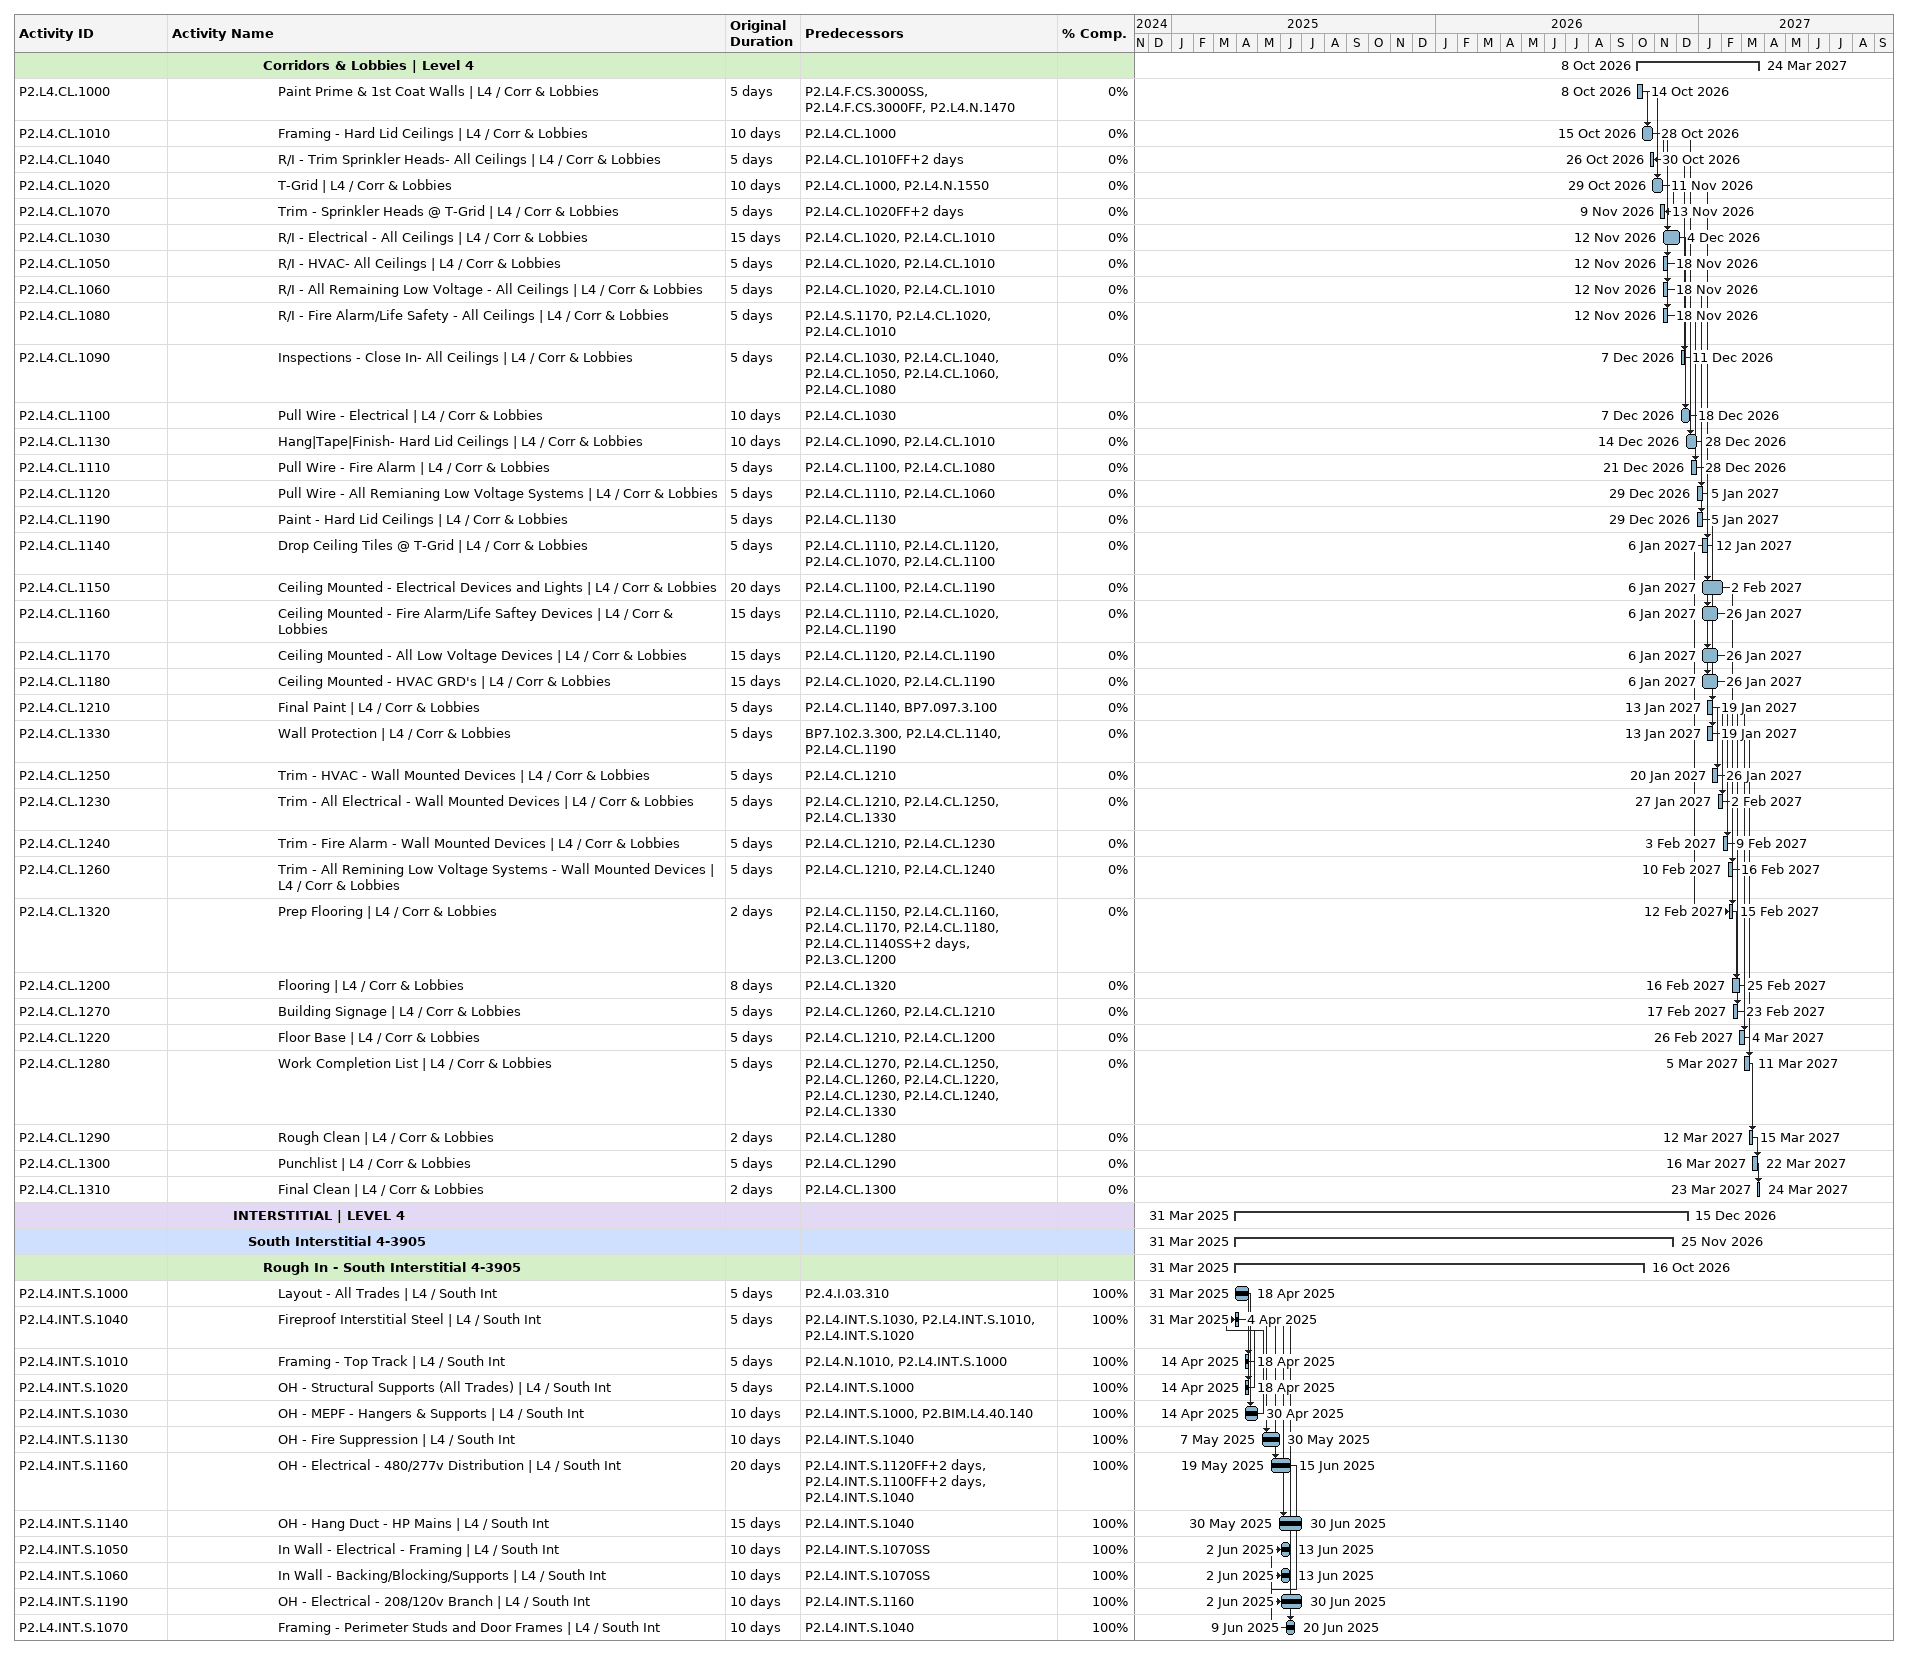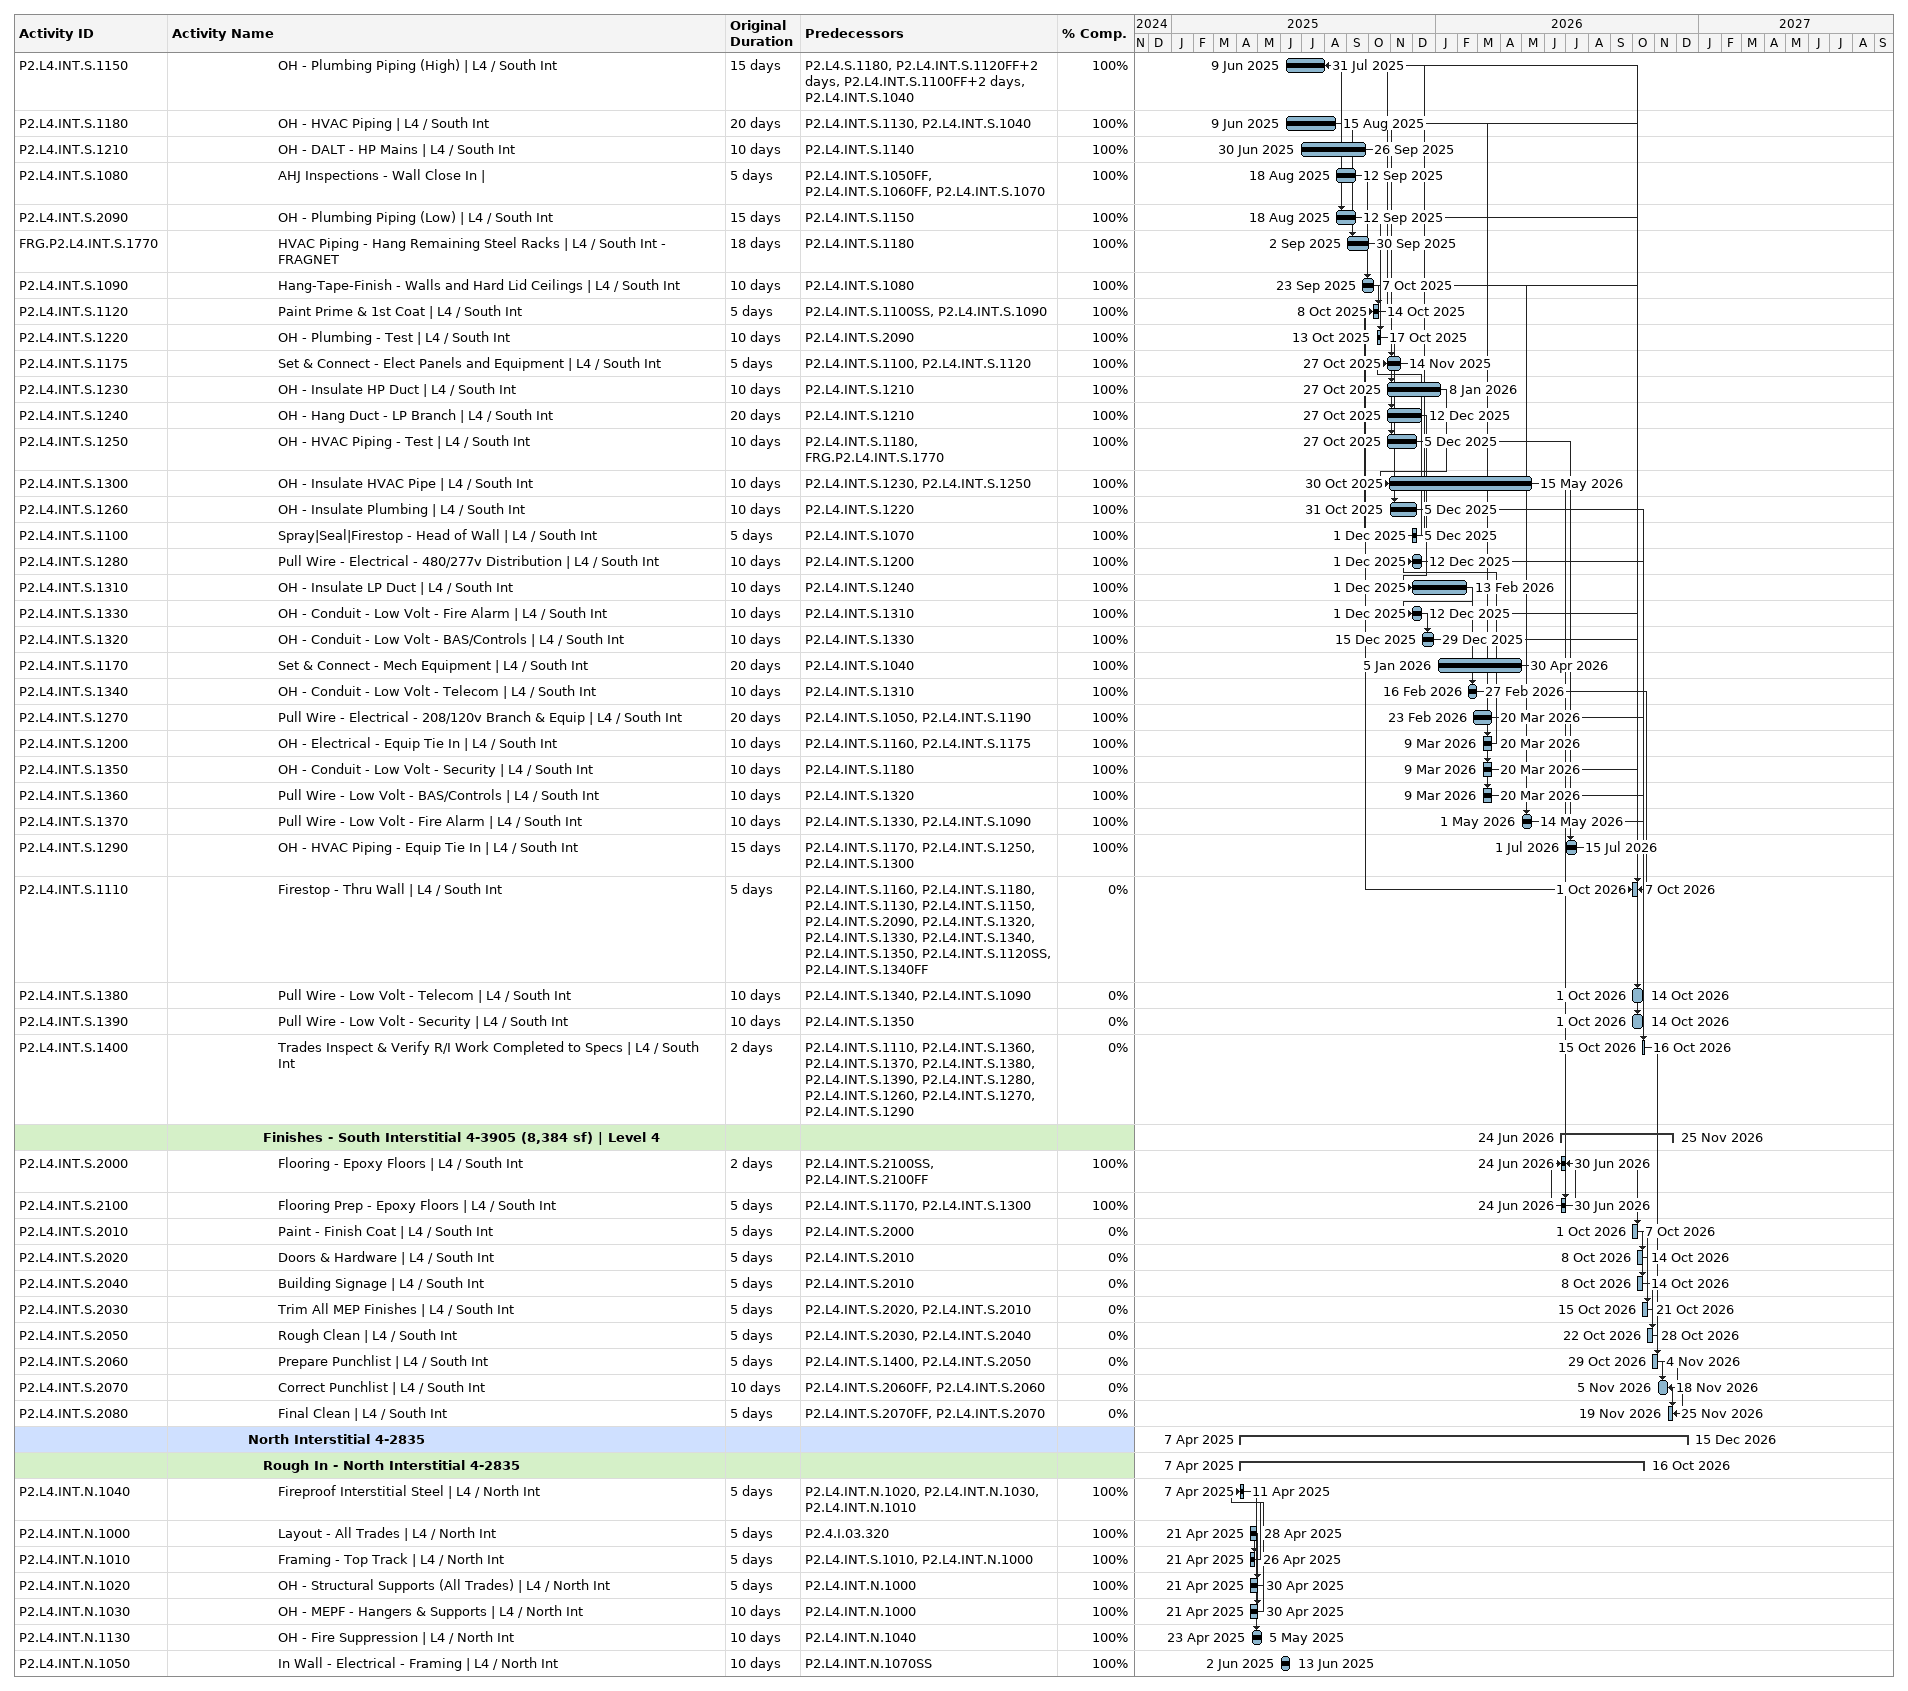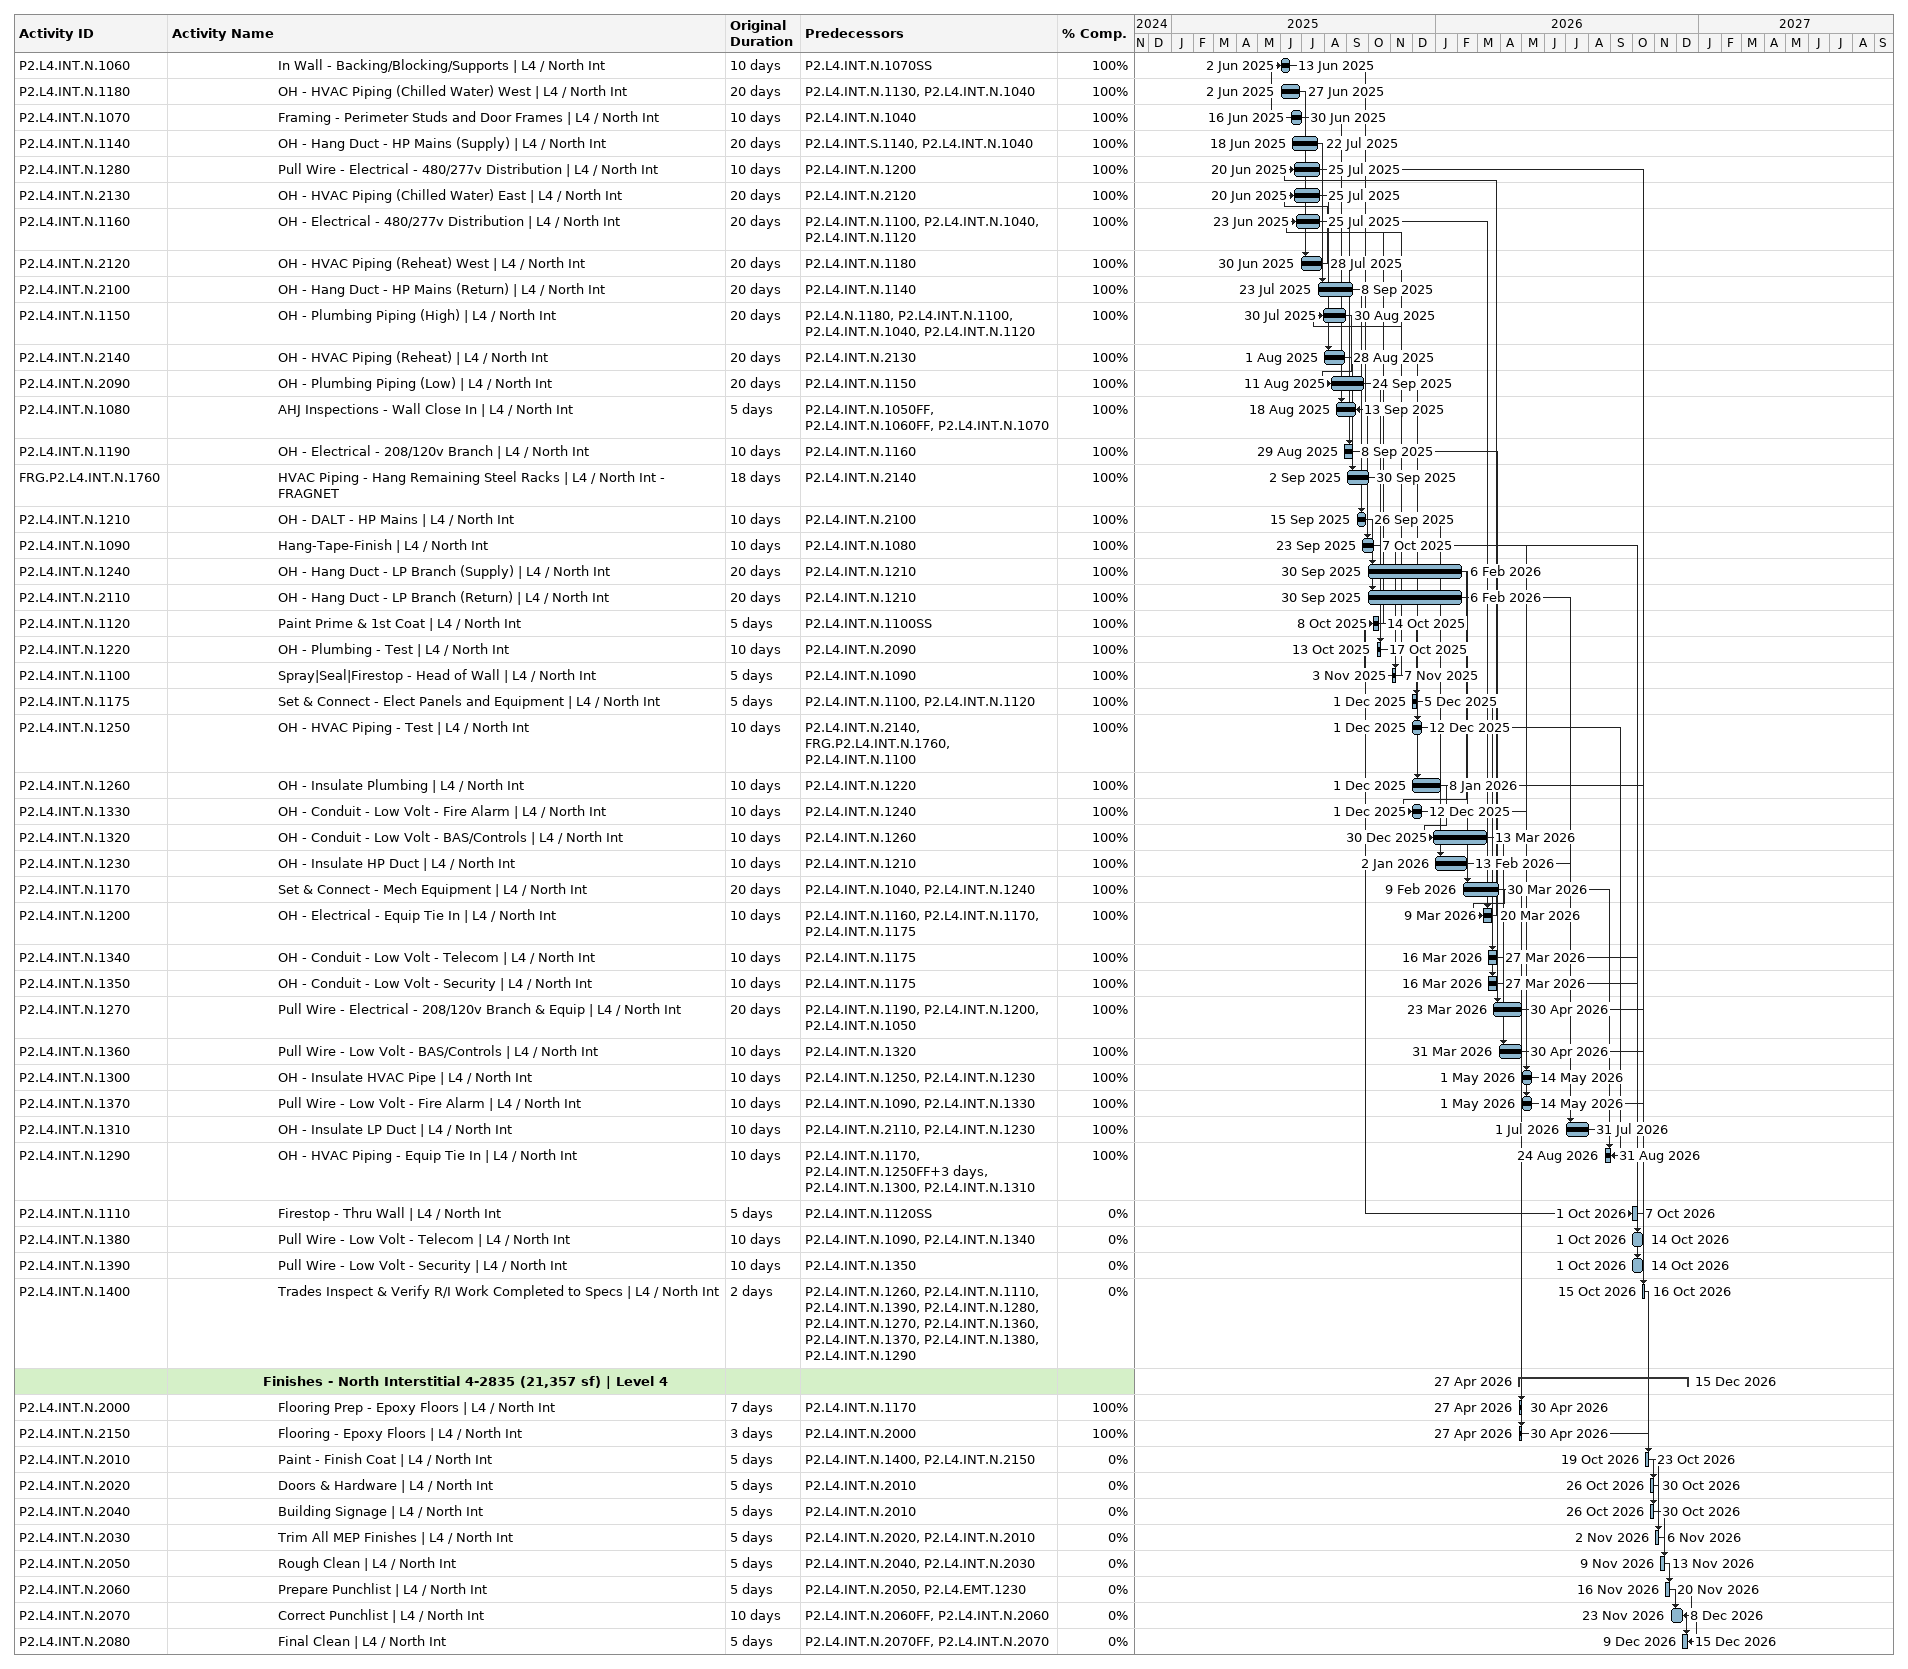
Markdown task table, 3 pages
| ID | Level | Task | Original duration | Start | Finish | Predecessors | % complete |
|---|---|---|---|---|---|---|---|
|  | 7 | **Corridors & Lobbies \| Level 4** |  | 2026-10-08 | 2027-03-24 |  |  |
| P2.L4.CL.1000 | 8 | Paint Prime & 1st Coat Walls \| L4 / Corr & Lobbies | 5d | 2026-10-08 | 2026-10-14 | P2.L4.F.CS.3000SS, P2.L4.F.CS.3000FF, P2.L4.N.1470 | 0 |
| P2.L4.CL.1010 | 8 | Framing - Hard Lid Ceilings \| L4 / Corr & Lobbies | 10d | 2026-10-15 | 2026-10-28 | P2.L4.CL.1000 | 0 |
| P2.L4.CL.1040 | 8 | R/I - Trim Sprinkler Heads- All Ceilings \| L4 / Corr & Lobbies | 5d | 2026-10-26 | 2026-10-30 | P2.L4.CL.1010FF+2d | 0 |
| P2.L4.CL.1020 | 8 | T-Grid \| L4 / Corr & Lobbies | 10d | 2026-10-29 | 2026-11-11 | P2.L4.CL.1000, P2.L4.N.1550 | 0 |
| P2.L4.CL.1070 | 8 | Trim - Sprinkler Heads @ T-Grid \| L4 / Corr & Lobbies | 5d | 2026-11-09 | 2026-11-13 | P2.L4.CL.1020FF+2d | 0 |
| P2.L4.CL.1030 | 8 | R/I - Electrical - All Ceilings \| L4 / Corr & Lobbies | 15d | 2026-11-12 | 2026-12-04 | P2.L4.CL.1020, P2.L4.CL.1010 | 0 |
| P2.L4.CL.1050 | 8 | R/I - HVAC- All Ceilings \| L4 / Corr & Lobbies | 5d | 2026-11-12 | 2026-11-18 | P2.L4.CL.1020, P2.L4.CL.1010 | 0 |
| P2.L4.CL.1060 | 8 | R/I - All Remaining Low Voltage - All Ceilings \| L4 / Corr & Lobbies | 5d | 2026-11-12 | 2026-11-18 | P2.L4.CL.1020, P2.L4.CL.1010 | 0 |
| P2.L4.CL.1080 | 8 | R/I - Fire Alarm/Life Safety - All Ceilings \| L4 / Corr & Lobbies | 5d | 2026-11-12 | 2026-11-18 | P2.L4.S.1170, P2.L4.CL.1020, P2.L4.CL.1010 | 0 |
| P2.L4.CL.1090 | 8 | Inspections - Close In- All Ceilings \| L4 / Corr & Lobbies | 5d | 2026-12-07 | 2026-12-11 | P2.L4.CL.1030, P2.L4.CL.1040, P2.L4.CL.1050, P2.L4.CL.1060, P2.L4.CL.1080 | 0 |
| P2.L4.CL.1100 | 8 | Pull Wire - Electrical \| L4 / Corr & Lobbies | 10d | 2026-12-07 | 2026-12-18 | P2.L4.CL.1030 | 0 |
| P2.L4.CL.1130 | 8 | Hang\|Tape\|Finish- Hard Lid Ceilings \| L4 / Corr & Lobbies | 10d | 2026-12-14 | 2026-12-28 | P2.L4.CL.1090, P2.L4.CL.1010 | 0 |
| P2.L4.CL.1110 | 8 | Pull Wire - Fire Alarm \| L4 / Corr & Lobbies | 5d | 2026-12-21 | 2026-12-28 | P2.L4.CL.1100, P2.L4.CL.1080 | 0 |
| P2.L4.CL.1120 | 8 | Pull Wire - All Remianing Low Voltage Systems \| L4 / Corr & Lobbies | 5d | 2026-12-29 | 2027-01-05 | P2.L4.CL.1110, P2.L4.CL.1060 | 0 |
| P2.L4.CL.1190 | 8 | Paint - Hard Lid Ceilings \| L4 / Corr & Lobbies | 5d | 2026-12-29 | 2027-01-05 | P2.L4.CL.1130 | 0 |
| P2.L4.CL.1140 | 8 | Drop Ceiling Tiles @ T-Grid \| L4 / Corr & Lobbies | 5d | 2027-01-06 | 2027-01-12 | P2.L4.CL.1110, P2.L4.CL.1120, P2.L4.CL.1070, P2.L4.CL.1100 | 0 |
| P2.L4.CL.1150 | 8 | Ceiling Mounted - Electrical Devices and Lights \| L4 / Corr & Lobbies | 20d | 2027-01-06 | 2027-02-02 | P2.L4.CL.1100, P2.L4.CL.1190 | 0 |
| P2.L4.CL.1160 | 8 | Ceiling Mounted - Fire Alarm/Life Saftey Devices \| L4 / Corr & Lobbies | 15d | 2027-01-06 | 2027-01-26 | P2.L4.CL.1110, P2.L4.CL.1020, P2.L4.CL.1190 | 0 |
| P2.L4.CL.1170 | 8 | Ceiling Mounted - All Low Voltage Devices \| L4 / Corr & Lobbies | 15d | 2027-01-06 | 2027-01-26 | P2.L4.CL.1120, P2.L4.CL.1190 | 0 |
| P2.L4.CL.1180 | 8 | Ceiling Mounted - HVAC GRD's \| L4 / Corr & Lobbies | 15d | 2027-01-06 | 2027-01-26 | P2.L4.CL.1020, P2.L4.CL.1190 | 0 |
| P2.L4.CL.1210 | 8 | Final Paint \| L4 / Corr & Lobbies | 5d | 2027-01-13 | 2027-01-19 | P2.L4.CL.1140, BP7.097.3.100 | 0 |
| P2.L4.CL.1330 | 8 | Wall Protection \| L4 / Corr & Lobbies | 5d | 2027-01-13 | 2027-01-19 | BP7.102.3.300, P2.L4.CL.1140, P2.L4.CL.1190 | 0 |
| P2.L4.CL.1250 | 8 | Trim - HVAC - Wall Mounted Devices \| L4 / Corr & Lobbies | 5d | 2027-01-20 | 2027-01-26 | P2.L4.CL.1210 | 0 |
| P2.L4.CL.1230 | 8 | Trim - All Electrical - Wall Mounted Devices \| L4 / Corr & Lobbies | 5d | 2027-01-27 | 2027-02-02 | P2.L4.CL.1210, P2.L4.CL.1250, P2.L4.CL.1330 | 0 |
| P2.L4.CL.1240 | 8 | Trim - Fire Alarm - Wall Mounted Devices \| L4 / Corr & Lobbies | 5d | 2027-02-03 | 2027-02-09 | P2.L4.CL.1210, P2.L4.CL.1230 | 0 |
| P2.L4.CL.1260 | 8 | Trim - All Remining Low Voltage Systems - Wall Mounted Devices \| L4 / Corr & Lobbies | 5d | 2027-02-10 | 2027-02-16 | P2.L4.CL.1210, P2.L4.CL.1240 | 0 |
| P2.L4.CL.1320 | 8 | Prep Flooring \| L4 / Corr & Lobbies | 2d | 2027-02-12 | 2027-02-15 | P2.L4.CL.1150, P2.L4.CL.1160, P2.L4.CL.1170, P2.L4.CL.1180, P2.L4.CL.1140SS+2d, P2.L3.CL.1200 | 0 |
| P2.L4.CL.1200 | 8 | Flooring \| L4 / Corr & Lobbies | 8d | 2027-02-16 | 2027-02-25 | P2.L4.CL.1320 | 0 |
| P2.L4.CL.1270 | 8 | Building Signage \| L4 / Corr & Lobbies | 5d | 2027-02-17 | 2027-02-23 | P2.L4.CL.1260, P2.L4.CL.1210 | 0 |
| P2.L4.CL.1220 | 8 | Floor Base \| L4 / Corr & Lobbies | 5d | 2027-02-26 | 2027-03-04 | P2.L4.CL.1210, P2.L4.CL.1200 | 0 |
| P2.L4.CL.1280 | 8 | Work Completion List \| L4 / Corr & Lobbies | 5d | 2027-03-05 | 2027-03-11 | P2.L4.CL.1270, P2.L4.CL.1250, P2.L4.CL.1260, P2.L4.CL.1220, P2.L4.CL.1230, P2.L4.CL.1240, P2.L4.CL.1330 | 0 |
| P2.L4.CL.1290 | 8 | Rough Clean \| L4 / Corr & Lobbies | 2d | 2027-03-12 | 2027-03-15 | P2.L4.CL.1280 | 0 |
| P2.L4.CL.1300 | 8 | Punchlist \| L4 / Corr & Lobbies | 5d | 2027-03-16 | 2027-03-22 | P2.L4.CL.1290 | 0 |
| P2.L4.CL.1310 | 8 | Final Clean \| L4 / Corr & Lobbies | 2d | 2027-03-23 | 2027-03-24 | P2.L4.CL.1300 | 0 |
|  | 5 | **INTERSTITIAL \| LEVEL 4** |  | 2025-03-31 | 2026-12-15 |  |  |
|  | 6 | **South Interstitial 4-3905** |  | 2025-03-31 | 2026-11-25 |  |  |
|  | 7 | **Rough In - South Interstitial 4-3905** |  | 2025-03-31 | 2026-10-16 |  |  |
| P2.L4.INT.S.1000 | 8 | Layout - All Trades \| L4 / South Int | 5d | 2025-03-31 | 2025-04-18 | P2.4.I.03.310 | 100 |
| P2.L4.INT.S.1040 | 8 | Fireproof Interstitial Steel \| L4 / South Int | 5d | 2025-03-31 | 2025-04-04 | P2.L4.INT.S.1030, P2.L4.INT.S.1010, P2.L4.INT.S.1020 | 100 |
| P2.L4.INT.S.1010 | 8 | Framing - Top Track \| L4 / South Int | 5d | 2025-04-14 | 2025-04-18 | P2.L4.N.1010, P2.L4.INT.S.1000 | 100 |
| P2.L4.INT.S.1020 | 8 | OH - Structural Supports (All Trades) \| L4 / South Int | 5d | 2025-04-14 | 2025-04-18 | P2.L4.INT.S.1000 | 100 |
| P2.L4.INT.S.1030 | 8 | OH - MEPF - Hangers & Supports \| L4 / South Int | 10d | 2025-04-14 | 2025-04-30 | P2.L4.INT.S.1000, P2.BIM.L4.40.140 | 100 |
| P2.L4.INT.S.1130 | 8 | OH - Fire Suppression \| L4 / South Int | 10d | 2025-05-07 | 2025-05-30 | P2.L4.INT.S.1040 | 100 |
| P2.L4.INT.S.1160 | 8 | OH - Electrical - 480/277v Distribution \| L4 / South Int | 20d | 2025-05-19 | 2025-06-15 | P2.L4.INT.S.1120FF+2d, P2.L4.INT.S.1100FF+2d, P2.L4.INT.S.1040 | 100 |
| P2.L4.INT.S.1140 | 8 | OH - Hang Duct - HP Mains \| L4 / South Int | 15d | 2025-05-30 | 2025-06-30 | P2.L4.INT.S.1040 | 100 |
| P2.L4.INT.S.1050 | 8 | In Wall - Electrical - Framing \| L4 / South Int | 10d | 2025-06-02 | 2025-06-13 | P2.L4.INT.S.1070SS | 100 |
| P2.L4.INT.S.1060 | 8 | In Wall - Backing/Blocking/Supports \| L4 / South Int | 10d | 2025-06-02 | 2025-06-13 | P2.L4.INT.S.1070SS | 100 |
| P2.L4.INT.S.1190 | 8 | OH - Electrical - 208/120v Branch \| L4 / South Int | 10d | 2025-06-02 | 2025-06-30 | P2.L4.INT.S.1160 | 100 |
| P2.L4.INT.S.1070 | 8 | Framing - Perimeter Studs and Door Frames \| L4 / South Int | 10d | 2025-06-09 | 2025-06-20 | P2.L4.INT.S.1040 | 100 |
| P2.L4.INT.S.1150 | 8 | OH - Plumbing Piping (High) \| L4 / South Int | 15d | 2025-06-09 | 2025-07-31 | P2.L4.S.1180, P2.L4.INT.S.1120FF+2d, P2.L4.INT.S.1100FF+2d, P2.L4.INT.S.1040 | 100 |
| P2.L4.INT.S.1180 | 8 | OH - HVAC Piping \| L4 / South Int | 20d | 2025-06-09 | 2025-08-15 | P2.L4.INT.S.1130, P2.L4.INT.S.1040 | 100 |
| P2.L4.INT.S.1210 | 8 | OH - DALT - HP Mains \| L4 / South Int | 10d | 2025-06-30 | 2025-09-26 | P2.L4.INT.S.1140 | 100 |
| P2.L4.INT.S.1080 | 8 | AHJ Inspections - Wall Close In \| | 5d | 2025-08-18 | 2025-09-12 | P2.L4.INT.S.1050FF, P2.L4.INT.S.1060FF, P2.L4.INT.S.1070 | 100 |
| P2.L4.INT.S.2090 | 8 | OH - Plumbing Piping (Low) \| L4 / South Int | 15d | 2025-08-18 | 2025-09-12 | P2.L4.INT.S.1150 | 100 |
| FRG.P2.L4.INT.S.1770 | 8 | HVAC Piping - Hang Remaining Steel Racks \| L4 / South Int - FRAGNET | 18d | 2025-09-02 | 2025-09-30 | P2.L4.INT.S.1180 | 100 |
| P2.L4.INT.S.1090 | 8 | Hang-Tape-Finish - Walls and Hard Lid Ceilings \| L4 / South Int | 10d | 2025-09-23 | 2025-10-07 | P2.L4.INT.S.1080 | 100 |
| P2.L4.INT.S.1120 | 8 | Paint Prime & 1st Coat \| L4 / South Int | 5d | 2025-10-08 | 2025-10-14 | P2.L4.INT.S.1100SS, P2.L4.INT.S.1090 | 100 |
| P2.L4.INT.S.1220 | 8 | OH - Plumbing - Test \| L4 / South Int | 10d | 2025-10-13 | 2025-10-17 | P2.L4.INT.S.2090 | 100 |
| P2.L4.INT.S.1175 | 8 | Set & Connect - Elect Panels and Equipment \| L4 / South Int | 5d | 2025-10-27 | 2025-11-14 | P2.L4.INT.S.1100, P2.L4.INT.S.1120 | 100 |
| P2.L4.INT.S.1230 | 8 | OH - Insulate HP Duct \| L4 / South Int | 10d | 2025-10-27 | 2026-01-08 | P2.L4.INT.S.1210 | 100 |
| P2.L4.INT.S.1240 | 8 | OH - Hang Duct - LP Branch \| L4 / South Int | 20d | 2025-10-27 | 2025-12-12 | P2.L4.INT.S.1210 | 100 |
| P2.L4.INT.S.1250 | 8 | OH - HVAC Piping - Test \| L4 / South Int | 10d | 2025-10-27 | 2025-12-05 | P2.L4.INT.S.1180, FRG.P2.L4.INT.S.1770 | 100 |
| P2.L4.INT.S.1300 | 8 | OH - Insulate HVAC Pipe \| L4 / South Int | 10d | 2025-10-30 | 2026-05-15 | P2.L4.INT.S.1230, P2.L4.INT.S.1250 | 100 |
| P2.L4.INT.S.1260 | 8 | OH - Insulate Plumbing \| L4 / South Int | 10d | 2025-10-31 | 2025-12-05 | P2.L4.INT.S.1220 | 100 |
| P2.L4.INT.S.1100 | 8 | Spray\|Seal\|Firestop - Head of Wall \| L4 / South Int | 5d | 2025-12-01 | 2025-12-05 | P2.L4.INT.S.1070 | 100 |
| P2.L4.INT.S.1280 | 8 | Pull Wire - Electrical - 480/277v Distribution \| L4 / South Int | 10d | 2025-12-01 | 2025-12-12 | P2.L4.INT.S.1200 | 100 |
| P2.L4.INT.S.1310 | 8 | OH - Insulate LP Duct \| L4 / South Int | 10d | 2025-12-01 | 2026-02-13 | P2.L4.INT.S.1240 | 100 |
| P2.L4.INT.S.1330 | 8 | OH - Conduit - Low Volt - Fire Alarm \| L4 / South Int | 10d | 2025-12-01 | 2025-12-12 | P2.L4.INT.S.1310 | 100 |
| P2.L4.INT.S.1320 | 8 | OH - Conduit - Low Volt - BAS/Controls \| L4 / South Int | 10d | 2025-12-15 | 2025-12-29 | P2.L4.INT.S.1330 | 100 |
| P2.L4.INT.S.1170 | 8 | Set & Connect - Mech Equipment \| L4 / South Int | 20d | 2026-01-05 | 2026-04-30 | P2.L4.INT.S.1040 | 100 |
| P2.L4.INT.S.1340 | 8 | OH - Conduit - Low Volt - Telecom \| L4 / South Int | 10d | 2026-02-16 | 2026-02-27 | P2.L4.INT.S.1310 | 100 |
| P2.L4.INT.S.1270 | 8 | Pull Wire - Electrical - 208/120v Branch & Equip \| L4 / South Int | 20d | 2026-02-23 | 2026-03-20 | P2.L4.INT.S.1050, P2.L4.INT.S.1190 | 100 |
| P2.L4.INT.S.1200 | 8 | OH - Electrical - Equip Tie In \| L4 / South Int | 10d | 2026-03-09 | 2026-03-20 | P2.L4.INT.S.1160, P2.L4.INT.S.1175 | 100 |
| P2.L4.INT.S.1350 | 8 | OH - Conduit - Low Volt - Security \| L4 / South Int | 10d | 2026-03-09 | 2026-03-20 | P2.L4.INT.S.1180 | 100 |
| P2.L4.INT.S.1360 | 8 | Pull Wire - Low Volt - BAS/Controls \| L4 / South Int | 10d | 2026-03-09 | 2026-03-20 | P2.L4.INT.S.1320 | 100 |
| P2.L4.INT.S.1370 | 8 | Pull Wire - Low Volt - Fire Alarm \| L4 / South Int | 10d | 2026-05-01 | 2026-05-14 | P2.L4.INT.S.1330, P2.L4.INT.S.1090 | 100 |
| P2.L4.INT.S.1290 | 8 | OH - HVAC Piping - Equip Tie In \| L4 / South Int | 15d | 2026-07-01 | 2026-07-15 | P2.L4.INT.S.1170, P2.L4.INT.S.1250, P2.L4.INT.S.1300 | 100 |
| P2.L4.INT.S.1110 | 8 | Firestop - Thru Wall \| L4 / South Int | 5d | 2026-10-01 | 2026-10-07 | P2.L4.INT.S.1160, P2.L4.INT.S.1180, P2.L4.INT.S.1130, P2.L4.INT.S.1150, P2.L4.INT.S.2090, P2.L4.INT.S.1320, P2.L4.INT.S.1330, P2.L4.INT.S.1340, P2.L4.INT.S.1350, P2.L4.INT.S.1120SS, P2.L4.INT.S.1340FF | 0 |
| P2.L4.INT.S.1380 | 8 | Pull Wire - Low Volt - Telecom \| L4 / South Int | 10d | 2026-10-01 | 2026-10-14 | P2.L4.INT.S.1340, P2.L4.INT.S.1090 | 0 |
| P2.L4.INT.S.1390 | 8 | Pull Wire - Low Volt - Security \| L4 / South Int | 10d | 2026-10-01 | 2026-10-14 | P2.L4.INT.S.1350 | 0 |
| P2.L4.INT.S.1400 | 8 | Trades Inspect & Verify R/I Work Completed to Specs \| L4 / South Int | 2d | 2026-10-15 | 2026-10-16 | P2.L4.INT.S.1110, P2.L4.INT.S.1360, P2.L4.INT.S.1370, P2.L4.INT.S.1380, P2.L4.INT.S.1390, P2.L4.INT.S.1280, P2.L4.INT.S.1260, P2.L4.INT.S.1270, P2.L4.INT.S.1290 | 0 |
|  | 7 | **Finishes - South Interstitial 4-3905 (8,384 sf) \| Level 4** |  | 2026-06-24 | 2026-11-25 |  |  |
| P2.L4.INT.S.2000 | 8 | Flooring - Epoxy Floors \| L4 / South Int | 2d | 2026-06-24 | 2026-06-30 | P2.L4.INT.S.2100SS, P2.L4.INT.S.2100FF | 100 |
| P2.L4.INT.S.2100 | 8 | Flooring Prep - Epoxy Floors \| L4 / South Int | 5d | 2026-06-24 | 2026-06-30 | P2.L4.INT.S.1170, P2.L4.INT.S.1300 | 100 |
| P2.L4.INT.S.2010 | 8 | Paint - Finish Coat \| L4 / South Int | 5d | 2026-10-01 | 2026-10-07 | P2.L4.INT.S.2000 | 0 |
| P2.L4.INT.S.2020 | 8 | Doors & Hardware \| L4 / South Int | 5d | 2026-10-08 | 2026-10-14 | P2.L4.INT.S.2010 | 0 |
| P2.L4.INT.S.2040 | 8 | Building Signage \| L4 / South Int | 5d | 2026-10-08 | 2026-10-14 | P2.L4.INT.S.2010 | 0 |
| P2.L4.INT.S.2030 | 8 | Trim All MEP Finishes \| L4 / South Int | 5d | 2026-10-15 | 2026-10-21 | P2.L4.INT.S.2020, P2.L4.INT.S.2010 | 0 |
| P2.L4.INT.S.2050 | 8 | Rough Clean \| L4 / South Int | 5d | 2026-10-22 | 2026-10-28 | P2.L4.INT.S.2030, P2.L4.INT.S.2040 | 0 |
| P2.L4.INT.S.2060 | 8 | Prepare Punchlist \| L4 / South Int | 5d | 2026-10-29 | 2026-11-04 | P2.L4.INT.S.1400, P2.L4.INT.S.2050 | 0 |
| P2.L4.INT.S.2070 | 8 | Correct Punchlist \| L4 / South Int | 10d | 2026-11-05 | 2026-11-18 | P2.L4.INT.S.2060FF, P2.L4.INT.S.2060 | 0 |
| P2.L4.INT.S.2080 | 8 | Final Clean \| L4 / South Int | 5d | 2026-11-19 | 2026-11-25 | P2.L4.INT.S.2070FF, P2.L4.INT.S.2070 | 0 |
|  | 6 | **North Interstitial 4-2835** |  | 2025-04-07 | 2026-12-15 |  |  |
|  | 7 | **Rough In - North Interstitial 4-2835** |  | 2025-04-07 | 2026-10-16 |  |  |
| P2.L4.INT.N.1040 | 8 | Fireproof Interstitial Steel \| L4 / North Int | 5d | 2025-04-07 | 2025-04-11 | P2.L4.INT.N.1020, P2.L4.INT.N.1030, P2.L4.INT.N.1010 | 100 |
| P2.L4.INT.N.1000 | 8 | Layout - All Trades \| L4 / North Int | 5d | 2025-04-21 | 2025-04-28 | P2.4.I.03.320 | 100 |
| P2.L4.INT.N.1010 | 8 | Framing - Top Track \| L4 / North Int | 5d | 2025-04-21 | 2025-04-26 | P2.L4.INT.S.1010, P2.L4.INT.N.1000 | 100 |
| P2.L4.INT.N.1020 | 8 | OH - Structural Supports (All Trades) \| L4 / North Int | 5d | 2025-04-21 | 2025-04-30 | P2.L4.INT.N.1000 | 100 |
| P2.L4.INT.N.1030 | 8 | OH - MEPF - Hangers & Supports \| L4 / North Int | 10d | 2025-04-21 | 2025-04-30 | P2.L4.INT.N.1000 | 100 |
| P2.L4.INT.N.1130 | 8 | OH - Fire Suppression \| L4 / North Int | 10d | 2025-04-23 | 2025-05-05 | P2.L4.INT.N.1040 | 100 |
| P2.L4.INT.N.1050 | 8 | In Wall - Electrical - Framing \| L4 / North Int | 10d | 2025-06-02 | 2025-06-13 | P2.L4.INT.N.1070SS | 100 |
| P2.L4.INT.N.1060 | 8 | In Wall - Backing/Blocking/Supports \| L4 / North Int | 10d | 2025-06-02 | 2025-06-13 | P2.L4.INT.N.1070SS | 100 |
| P2.L4.INT.N.1180 | 8 | OH - HVAC Piping (Chilled Water) West \| L4 / North Int | 20d | 2025-06-02 | 2025-06-27 | P2.L4.INT.N.1130, P2.L4.INT.N.1040 | 100 |
| P2.L4.INT.N.1070 | 8 | Framing - Perimeter Studs and Door Frames \| L4 / North Int | 10d | 2025-06-16 | 2025-06-30 | P2.L4.INT.N.1040 | 100 |
| P2.L4.INT.N.1140 | 8 | OH - Hang Duct - HP Mains (Supply) \| L4 / North Int | 20d | 2025-06-18 | 2025-07-22 | P2.L4.INT.S.1140, P2.L4.INT.N.1040 | 100 |
| P2.L4.INT.N.1280 | 8 | Pull Wire - Electrical - 480/277v Distribution \| L4 / North Int | 10d | 2025-06-20 | 2025-07-25 | P2.L4.INT.N.1200 | 100 |
| P2.L4.INT.N.2130 | 8 | OH - HVAC Piping (Chilled Water) East \| L4 / North Int | 20d | 2025-06-20 | 2025-07-25 | P2.L4.INT.N.2120 | 100 |
| P2.L4.INT.N.1160 | 8 | OH - Electrical - 480/277v Distribution \| L4 / North Int | 20d | 2025-06-23 | 2025-07-25 | P2.L4.INT.N.1100, P2.L4.INT.N.1040, P2.L4.INT.N.1120 | 100 |
| P2.L4.INT.N.2120 | 8 | OH - HVAC Piping (Reheat) West \| L4 / North Int | 20d | 2025-06-30 | 2025-07-28 | P2.L4.INT.N.1180 | 100 |
| P2.L4.INT.N.2100 | 8 | OH - Hang Duct - HP Mains (Return) \| L4 / North Int | 20d | 2025-07-23 | 2025-09-08 | P2.L4.INT.N.1140 | 100 |
| P2.L4.INT.N.1150 | 8 | OH - Plumbing Piping (High) \| L4 / North Int | 20d | 2025-07-30 | 2025-08-30 | P2.L4.N.1180, P2.L4.INT.N.1100, P2.L4.INT.N.1040, P2.L4.INT.N.1120 | 100 |
| P2.L4.INT.N.2140 | 8 | OH - HVAC Piping (Reheat) \| L4 / North Int | 20d | 2025-08-01 | 2025-08-28 | P2.L4.INT.N.2130 | 100 |
| P2.L4.INT.N.2090 | 8 | OH - Plumbing Piping (Low) \| L4 / North Int | 20d | 2025-08-11 | 2025-09-24 | P2.L4.INT.N.1150 | 100 |
| P2.L4.INT.N.1080 | 8 | AHJ Inspections - Wall Close In \| L4 / North Int | 5d | 2025-08-18 | 2025-09-13 | P2.L4.INT.N.1050FF, P2.L4.INT.N.1060FF, P2.L4.INT.N.1070 | 100 |
| P2.L4.INT.N.1190 | 8 | OH - Electrical - 208/120v Branch \| L4 / North Int | 10d | 2025-08-29 | 2025-09-08 | P2.L4.INT.N.1160 | 100 |
| FRG.P2.L4.INT.N.1760 | 8 | HVAC Piping - Hang Remaining Steel Racks \| L4 / North Int - FRAGNET | 18d | 2025-09-02 | 2025-09-30 | P2.L4.INT.N.2140 | 100 |
| P2.L4.INT.N.1210 | 8 | OH - DALT - HP Mains \| L4 / North Int | 10d | 2025-09-15 | 2025-09-26 | P2.L4.INT.N.2100 | 100 |
| P2.L4.INT.N.1090 | 8 | Hang-Tape-Finish \| L4 / North Int | 10d | 2025-09-23 | 2025-10-07 | P2.L4.INT.N.1080 | 100 |
| P2.L4.INT.N.1240 | 8 | OH - Hang Duct - LP Branch (Supply) \| L4 / North Int | 20d | 2025-09-30 | 2026-02-06 | P2.L4.INT.N.1210 | 100 |
| P2.L4.INT.N.2110 | 8 | OH - Hang Duct - LP Branch (Return) \| L4 / North Int | 20d | 2025-09-30 | 2026-02-06 | P2.L4.INT.N.1210 | 100 |
| P2.L4.INT.N.1120 | 8 | Paint Prime & 1st Coat \| L4 / North Int | 5d | 2025-10-08 | 2025-10-14 | P2.L4.INT.N.1100SS | 100 |
| P2.L4.INT.N.1220 | 8 | OH - Plumbing - Test \| L4 / North Int | 10d | 2025-10-13 | 2025-10-17 | P2.L4.INT.N.2090 | 100 |
| P2.L4.INT.N.1100 | 8 | Spray\|Seal\|Firestop - Head of Wall \| L4 / North Int | 5d | 2025-11-03 | 2025-11-07 | P2.L4.INT.N.1090 | 100 |
| P2.L4.INT.N.1175 | 8 | Set & Connect - Elect Panels and Equipment \| L4 / North Int | 5d | 2025-12-01 | 2025-12-05 | P2.L4.INT.N.1100, P2.L4.INT.N.1120 | 100 |
| P2.L4.INT.N.1250 | 8 | OH - HVAC Piping - Test \| L4 / North Int | 10d | 2025-12-01 | 2025-12-12 | P2.L4.INT.N.2140, FRG.P2.L4.INT.N.1760, P2.L4.INT.N.1100 | 100 |
| P2.L4.INT.N.1260 | 8 | OH - Insulate Plumbing \| L4 / North Int | 10d | 2025-12-01 | 2026-01-08 | P2.L4.INT.N.1220 | 100 |
| P2.L4.INT.N.1330 | 8 | OH - Conduit - Low Volt - Fire Alarm \| L4 / North Int | 10d | 2025-12-01 | 2025-12-12 | P2.L4.INT.N.1240 | 100 |
| P2.L4.INT.N.1320 | 8 | OH - Conduit - Low Volt - BAS/Controls \| L4 / North Int | 10d | 2025-12-30 | 2026-03-13 | P2.L4.INT.N.1260 | 100 |
| P2.L4.INT.N.1230 | 8 | OH - Insulate HP Duct \| L4 / North Int | 10d | 2026-01-02 | 2026-02-13 | P2.L4.INT.N.1210 | 100 |
| P2.L4.INT.N.1170 | 8 | Set & Connect - Mech Equipment \| L4 / North Int | 20d | 2026-02-09 | 2026-03-30 | P2.L4.INT.N.1040, P2.L4.INT.N.1240 | 100 |
| P2.L4.INT.N.1200 | 8 | OH - Electrical - Equip Tie In \| L4 / North Int | 10d | 2026-03-09 | 2026-03-20 | P2.L4.INT.N.1160, P2.L4.INT.N.1170, P2.L4.INT.N.1175 | 100 |
| P2.L4.INT.N.1340 | 8 | OH - Conduit - Low Volt - Telecom \| L4 / North Int | 10d | 2026-03-16 | 2026-03-27 | P2.L4.INT.N.1175 | 100 |
| P2.L4.INT.N.1350 | 8 | OH - Conduit - Low Volt - Security \| L4 / North Int | 10d | 2026-03-16 | 2026-03-27 | P2.L4.INT.N.1175 | 100 |
| P2.L4.INT.N.1270 | 8 | Pull Wire - Electrical - 208/120v Branch & Equip \| L4 / North Int | 20d | 2026-03-23 | 2026-04-30 | P2.L4.INT.N.1190, P2.L4.INT.N.1200, P2.L4.INT.N.1050 | 100 |
| P2.L4.INT.N.1360 | 8 | Pull Wire - Low Volt - BAS/Controls \| L4 / North Int | 10d | 2026-03-31 | 2026-04-30 | P2.L4.INT.N.1320 | 100 |
| P2.L4.INT.N.1300 | 8 | OH - Insulate HVAC Pipe \| L4 / North Int | 10d | 2026-05-01 | 2026-05-14 | P2.L4.INT.N.1250, P2.L4.INT.N.1230 | 100 |
| P2.L4.INT.N.1370 | 8 | Pull Wire - Low Volt - Fire Alarm \| L4 / North Int | 10d | 2026-05-01 | 2026-05-14 | P2.L4.INT.N.1090, P2.L4.INT.N.1330 | 100 |
| P2.L4.INT.N.1310 | 8 | OH - Insulate LP Duct \| L4 / North Int | 10d | 2026-07-01 | 2026-07-31 | P2.L4.INT.N.2110, P2.L4.INT.N.1230 | 100 |
| P2.L4.INT.N.1290 | 8 | OH - HVAC Piping - Equip Tie In \| L4 / North Int | 10d | 2026-08-24 | 2026-08-31 | P2.L4.INT.N.1170, P2.L4.INT.N.1250FF+3d, P2.L4.INT.N.1300, P2.L4.INT.N.1310 | 100 |
| P2.L4.INT.N.1110 | 8 | Firestop - Thru Wall \| L4 / North Int | 5d | 2026-10-01 | 2026-10-07 | P2.L4.INT.N.1120SS | 0 |
| P2.L4.INT.N.1380 | 8 | Pull Wire - Low Volt - Telecom \| L4 / North Int | 10d | 2026-10-01 | 2026-10-14 | P2.L4.INT.N.1090, P2.L4.INT.N.1340 | 0 |
| P2.L4.INT.N.1390 | 8 | Pull Wire - Low Volt - Security \| L4 / North Int | 10d | 2026-10-01 | 2026-10-14 | P2.L4.INT.N.1350 | 0 |
| P2.L4.INT.N.1400 | 8 | Trades Inspect & Verify R/I Work Completed to Specs \| L4 / North Int | 2d | 2026-10-15 | 2026-10-16 | P2.L4.INT.N.1260, P2.L4.INT.N.1110, P2.L4.INT.N.1390, P2.L4.INT.N.1280, P2.L4.INT.N.1270, P2.L4.INT.N.1360, P2.L4.INT.N.1370, P2.L4.INT.N.1380, P2.L4.INT.N.1290 | 0 |
|  | 7 | **Finishes - North Interstitial 4-2835 (21,357 sf) \| Level 4** |  | 2026-04-27 | 2026-12-15 |  |  |
| P2.L4.INT.N.2000 | 8 | Flooring Prep - Epoxy Floors \| L4 / North Int | 7d | 2026-04-27 | 2026-04-30 | P2.L4.INT.N.1170 | 100 |
| P2.L4.INT.N.2150 | 8 | Flooring - Epoxy Floors \| L4 / North Int | 3d | 2026-04-27 | 2026-04-30 | P2.L4.INT.N.2000 | 100 |
| P2.L4.INT.N.2010 | 8 | Paint - Finish Coat \| L4 / North Int | 5d | 2026-10-19 | 2026-10-23 | P2.L4.INT.N.1400, P2.L4.INT.N.2150 | 0 |
| P2.L4.INT.N.2020 | 8 | Doors & Hardware \| L4 / North Int | 5d | 2026-10-26 | 2026-10-30 | P2.L4.INT.N.2010 | 0 |
| P2.L4.INT.N.2040 | 8 | Building Signage \| L4 / North Int | 5d | 2026-10-26 | 2026-10-30 | P2.L4.INT.N.2010 | 0 |
| P2.L4.INT.N.2030 | 8 | Trim All MEP Finishes \| L4 / North Int | 5d | 2026-11-02 | 2026-11-06 | P2.L4.INT.N.2020, P2.L4.INT.N.2010 | 0 |
| P2.L4.INT.N.2050 | 8 | Rough Clean \| L4 / North Int | 5d | 2026-11-09 | 2026-11-13 | P2.L4.INT.N.2040, P2.L4.INT.N.2030 | 0 |
| P2.L4.INT.N.2060 | 8 | Prepare Punchlist \| L4 / North Int | 5d | 2026-11-16 | 2026-11-20 | P2.L4.INT.N.2050, P2.L4.EMT.1230 | 0 |
| P2.L4.INT.N.2070 | 8 | Correct Punchlist \| L4 / North Int | 10d | 2026-11-23 | 2026-12-08 | P2.L4.INT.N.2060FF, P2.L4.INT.N.2060 | 0 |
| P2.L4.INT.N.2080 | 8 | Final Clean \| L4 / North Int | 5d | 2026-12-09 | 2026-12-15 | P2.L4.INT.N.2070FF, P2.L4.INT.N.2070 | 0 |
